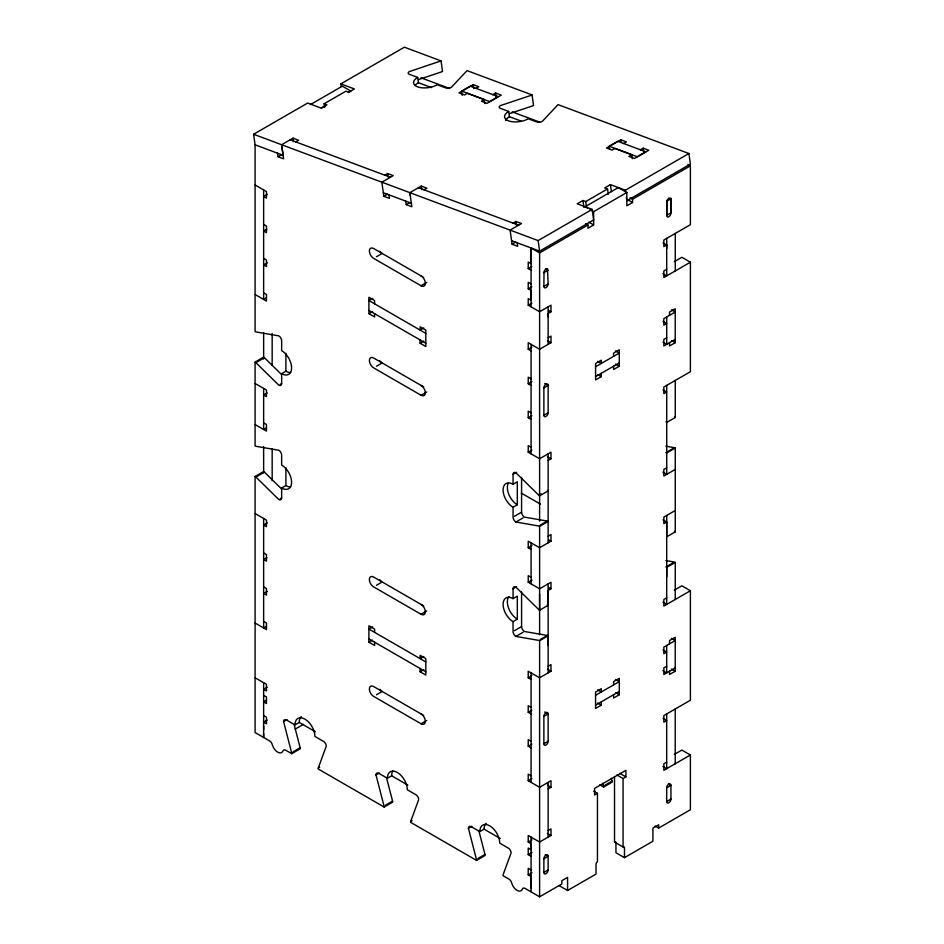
<?xml version="1.0" encoding="UTF-8"?>
<svg xmlns="http://www.w3.org/2000/svg" width="944" height="944" viewBox="0 0 944 944"><rect width="100%" height="100%" fill="white"/><g stroke="black" fill="none" stroke-linecap="round" stroke-linejoin="round"><path stroke-width="1.42" d="M263.636 733.641L263.636 737.465L263.636 682.713M263.636 729.806L263.636 725.971M548.134 344.336L548.134 313.396L550.989 311.756L550.989 305.183L539.602 311.756L528.227 305.183L528.227 298.611L531.071 300.251L531.071 290.504L528.227 288.852L528.227 282.291L531.071 283.932M531.071 270.244L528.227 268.592L528.227 262.031L531.071 263.671L531.071 247.965L539.602 252.898L587.97 224.967L587.97 228.247L593.658 224.967L593.658 211.657L626.851 192.493L626.851 205.804L632.539 202.523L632.539 199.231L690.394 165.837L690.394 224.696L663.844 240.024L663.844 246.596L666.688 244.956L666.724 275.872L662.936 273.677M531.071 888.044L531.071 876.539L528.227 874.899L528.227 868.327L531.094 869.99M539.602 634.757L539.602 526.327L548.134 521.407A4.024 2.325 60 0 0 547.319 521.076L524.427 517.111A4.024 2.325 60 0 1 521.584 512.179L521.584 477.475M547.52 490.479A4.024 2.325 60 0 0 548.134 490.904L539.602 495.836L539.602 252.898M548.134 672.86L548.145 590.448L550.989 588.808L550.989 582.236L539.602 588.808L528.227 582.236L528.227 575.663L531.071 577.315M666.724 577.008L666.688 522.008L663.03 519.896M666.724 248.484L666.724 238.36M675.267 233.428L675.267 270.94M386.544 777.809L392.562 801.114A4.024 2.325 60 0 1 392.68 802.117L384.149 807.049L318.14 768.935A4.024 2.325 60 0 1 318.258 768.062L326.27 746.256A4.024 2.325 60 0 0 323.945 741.677L314.895 736.403A14.077 8.13 60 0 0 304.936 719.151A14.077 8.13 60 0 0 294.976 724.898L286.433 719.977A4.024 2.325 60 0 0 283.589 721.617L291.602 752.675A4.012 2.313 60 0 1 291.731 753.69L300.263 748.757A4.012 2.313 60 0 0 300.145 747.754L294.127 724.449M478.962 831.168L484.98 854.462A4.024 2.325 60 0 1 485.098 855.476L476.567 860.397L410.557 822.295A4.024 2.325 60 0 1 410.675 821.422L418.688 799.615A4.024 2.325 60 0 0 416.363 795.037L407.312 789.762A14.077 8.13 60 0 0 397.353 772.511A14.077 8.13 60 0 0 387.394 778.257L378.851 773.337A4.024 2.325 60 0 0 376.007 774.977L384.019 806.034A4.024 2.325 60 0 1 384.149 807.049M280.226 384.326L281.654 383.512L281.654 373.659A14.077 8.13 60 0 0 291.602 367.9A14.077 8.13 60 0 0 281.654 350.661L281.654 340.796A4.024 2.325 60 0 0 278.799 335.875L255.907 331.91A4.024 2.325 60 0 1 255.092 331.58L255.092 144.821L253.606 134.26L307.661 103.049L321.208 108.112L326.895 104.819L324.099 103.781L324.594 107.297M341.232 86.529L340.855 83.886L404.398 47.2L441.049 60.9L442.524 71.461A4.036 1.876 -8.1 0 1 441.58 71.874L418.511 79.591M310.434 104.595L342.342 86.164L350.885 91.096L348.324 92.571M324.099 103.781L345.905 91.19L348.702 92.229L354.401 88.948L340.855 83.886M321.515 108.053L325.35 105.834M282.811 153.176L281.619 144.727L293.006 138.154L298.611 140.255L295.767 141.895M277.512 153.199L278.008 156.716L281.666 154.604M267.294 194.381L263.636 196.494L266.479 198.146L266.479 191.573L255.092 185M461.675 91.096L470.206 86.175L498.22 96.642L489.688 101.574L461.675 91.096L462.265 95.32M475.977 88.382L478.82 86.742L473.227 84.653L458.996 92.866L464.601 94.955L467.445 93.314L484.26 99.592L484.815 103.557M484.26 99.592L481.416 101.244L487.01 103.333L501.24 95.12L495.635 93.031L492.792 94.671M266.833 229.144L263.636 230.997L266.479 232.637L266.479 226.064L263.636 224.424M384.786 175.171L387.63 173.519L393.235 175.619L381.848 182.192L383.83 196.269L389.435 198.37L388.94 194.842M267.294 262.833L263.636 264.945L266.479 266.586L266.479 260.013L263.636 258.373M383.83 196.269L387.488 194.157M410.239 195.302L409.873 192.659L421.248 186.086L426.853 188.186L424.009 189.827M405.755 201.131L406.25 204.647L409.908 202.535M266.479 297.797L263.636 299.437L263.636 189.933M376.491 256.733L382.178 253.44A6.03 3.481 60 0 1 379.842 251.293M609.21 146.237L617.742 141.305L645.755 151.783L637.224 156.704L609.21 146.237L609.6 149.058M623.524 143.523L626.368 141.883L620.763 139.795L606.532 148.007L612.137 150.096L614.981 148.456L631.796 154.733L632.35 158.698M280.226 498.715L281.654 497.889L281.654 488.036A14.077 8.13 60 0 0 291.602 482.29A14.077 8.13 60 0 0 281.654 465.038L281.654 455.185A4.024 2.325 60 0 0 278.799 450.253L255.907 446.288A4.024 2.325 60 0 1 255.092 445.957L255.092 362.071L263.636 357.151A4.024 2.325 60 0 1 264.45 357.752L281.619 374.603M255.092 362.071A4.024 2.325 60 0 1 255.907 362.685L263.022 358.578M372.691 298.339L368.903 300.534L425.803 333.385M513.029 223.091L515.872 221.451L521.477 223.551L510.09 230.124L512.085 244.201L517.678 246.301L517.194 242.773M631.796 154.733L628.952 156.385L634.557 158.474L648.776 150.261L643.171 148.173L640.327 149.813M374.591 303.815L374.591 300.534L368.903 297.242L368.903 313.668L372.561 311.555M423.667 277.394L373.635 248.52A6.03 3.481 60 0 0 369.375 250.974A6.03 3.481 60 0 0 373.635 258.373L421.059 285.749L426.747 282.457M281.654 373.659L285.914 371.193A14.077 8.13 60 0 0 290.658 372.538M608.266 194.24L607.535 188.965L585.717 201.556L582.92 200.506L577.221 203.798L592.171 209.379L593.658 219.94L539.602 251.151L511.577 240.685M626.356 197.261L626.851 200.777L690.383 164.091L688.908 153.53L625.365 190.216L610.414 184.635L604.726 187.915L607.535 188.965M512.085 244.201L515.743 242.089M267.187 392.928L263.636 394.981L266.479 396.622L266.479 390.049L255.092 383.488M253.606 134.26L538.115 240.59L592.171 209.379M423.773 327.981L420.115 330.093L420.115 326.813L425.803 330.093L425.803 346.519L420.115 343.238L420.115 339.958M528.227 268.592L531.885 266.491M266.161 428.021L263.636 429.473L263.636 388.409M376.491 366.237L382.178 362.956A6.03 3.481 60 0 1 379.842 360.797M420.115 343.238L423.773 341.126M543.874 272.698L548.134 270.244L545.608 268.78M528.227 288.852L531.885 286.74M543.874 286.398L548.134 283.932L547.496 268.721L545.231 269.595L544.027 271.424L543.874 286.398A3.021 1.746 -60 0 0 546.01 287.625A3.021 1.746 -60 0 0 548.134 283.932M528.227 305.183L531.885 303.071M291.731 753.69L285.725 750.22A4.024 2.325 60 0 0 283.047 750.869A8.048 4.649 60 0 1 277.678 752.144A8.048 4.649 60 0 1 272.309 744.674A4.024 2.325 60 0 0 269.63 740.934L255.092 732.544L255.092 476.46L263.636 471.528A4.024 2.325 60 0 1 264.45 472.142L281.619 488.992M255.092 476.46A4.024 2.325 60 0 1 255.907 477.062L263.022 472.956M423.667 386.91L373.635 358.024A6.03 3.481 60 0 0 369.375 360.49A6.03 3.481 60 0 0 373.635 367.877L421.059 395.253L426.747 391.972M281.654 488.036L285.914 485.57A14.077 8.13 60 0 0 290.658 486.927M674.276 261.653L681.863 257.275L690.394 262.208L690.394 371.712L663.844 387.04L663.844 393.613L666.688 391.972L663.03 389.86M548.145 337.763L550.989 336.123L550.989 342.696L539.602 349.256L528.227 342.696L528.227 349.256L531.885 347.144M666.688 269.323L663.844 270.963L663.844 277.536L690.394 262.208M267.294 522.905L263.636 525.017L266.479 526.669L266.479 520.097L255.092 513.524M531.071 378.827L528.227 377.187L528.227 383.76L531.885 381.647M543.874 387.866L548.145 385.4L548.145 412.776A3.021 1.746 -60 0 1 546.01 416.469A3.021 1.746 -60 0 1 543.874 415.242L543.874 387.866A3.021 1.746 -60 0 1 546.01 384.161A3.021 1.746 -60 0 1 548.145 385.4L544.723 383.429M595.558 366.779L619.264 353.091L615.476 350.908M266.833 557.668L263.636 559.521L266.479 561.161L266.479 554.588L263.636 552.948M595.558 376.632L619.264 362.944M531.071 412.776L528.227 411.136L528.227 417.708L531.885 415.596M666.688 337.763L663.844 339.403L663.844 345.976L675.267 339.38M601.269 373.34L601.269 376.621L595.581 379.913L595.581 363.487L601.269 360.195L601.269 363.487L597.611 361.375M613.6 356.372L613.6 353.08L619.288 349.799L619.288 366.225L613.6 369.505L613.6 366.225M543.874 415.242L548.145 412.776M669.532 315.32L669.532 312.027L675.22 308.747L675.22 342.696L669.532 345.976L669.532 342.696M267.294 591.357L263.636 593.469L266.479 595.109L266.479 588.537L263.636 586.897M531.071 447.267L528.227 445.627L528.227 452.2L531.885 450.087M539.602 526.327A4.024 2.325 60 0 0 538.788 525.997L515.896 522.032A4.024 2.325 60 0 1 513.052 517.111L513.052 507.247A14.077 8.13 60 0 1 503.093 490.007A14.077 8.13 60 0 1 513.052 484.26L513.052 474.395L516.604 472.342M548.145 460.412L550.989 458.772L550.989 452.2L539.602 458.772L528.227 452.2M266.161 626.497L263.636 627.961L263.636 518.457M513.052 484.26L517.312 481.794L517.312 504.792L513.052 507.247M376.491 585.256L382.178 581.964A6.03 3.481 60 0 1 379.842 579.817M513.052 474.395A4.024 2.325 60 0 1 515.896 472.755L538.788 495.222L541.16 493.854M675.267 380.444L675.267 417.519L666.724 422.44A4.024 2.325 60 0 1 665.909 421.838M514.468 516.285L521.584 512.179M515.896 522.032L523.011 517.926M540.216 525.183L547.319 521.076M673.025 448.506L665.909 452.613A4.024 2.325 60 0 1 666.724 452.943L675.267 448.011L675.267 531.897L666.724 536.829L666.724 515.412M267.187 687.232L263.636 689.285L266.479 690.925L266.479 684.353L255.092 677.792M372.691 626.863L368.903 629.058L425.803 661.909M548.145 536.251L550.989 534.599L550.989 541.172L539.602 547.744L528.227 541.172L528.227 547.744L532.015 545.549M666.688 467.799L663.844 469.451L663.844 476.012L675.267 469.428M266.444 700.224L263.6 701.864L266.479 703.516L266.479 696.955L263.636 695.303M374.591 632.338L374.591 629.058L368.903 625.766L368.903 642.191L372.561 640.079M423.667 605.918L373.635 577.044A6.03 3.481 60 0 0 369.375 579.498A6.03 3.481 60 0 0 373.635 586.897L421.059 614.273L426.747 610.98M267.187 720.083L263.636 722.136L266.479 723.777L266.479 717.204L263.6 715.552M548.145 645.484L548.134 635.784L539.602 640.716A4.024 2.325 60 0 0 538.788 640.386L515.896 636.421A4.024 2.325 60 0 1 513.052 631.489L513.052 621.636A14.077 8.13 60 0 1 503.093 604.384A14.077 8.13 60 0 1 513.052 598.638L513.052 588.785L516.604 586.731M283.589 721.617L287.011 719.647M528.227 582.236L532.015 580.053M513.052 598.638L517.312 596.171L517.312 619.17L513.052 621.636M294.976 724.898L299.236 722.443A14.077 8.13 60 0 1 301.337 716.59M295.165 729.122L303.461 724.331M675.267 510.492L663.844 517.088L663.844 523.649L666.688 522.008M423.773 656.505L420.115 658.617L420.115 655.337L425.803 658.617L425.803 675.043L420.115 671.762L420.115 668.482M376.491 694.76L382.178 691.468A6.03 3.481 60 0 1 379.842 689.321M420.115 671.762L423.773 669.65M293.029 751.861L300.145 747.754M513.052 588.785A4.024 2.325 60 0 1 515.896 587.144L538.788 609.612A4.024 2.325 60 0 0 539.602 610.225L548.134 605.293L548.134 583.876M514.468 630.675L521.584 626.568L521.584 591.864M515.896 636.421L523.011 632.315M540.216 639.56L547.319 635.454A4.024 2.325 60 0 1 548.134 635.784M673.025 562.884L665.909 566.99A4.024 2.325 60 0 1 666.724 567.32L675.267 562.4L675.22 599.487M318.258 768.062L319.674 767.248M423.667 715.434L373.635 686.548A6.03 3.481 60 0 0 369.375 689.014A6.03 3.481 60 0 0 373.635 696.401L421.059 723.777L426.747 720.496M674.276 590.177L681.863 585.799L690.394 590.732L690.394 700.236L663.844 715.564L663.844 722.136L666.688 720.496L663.03 718.384M548.134 666.287L550.989 664.647L550.989 671.219L539.602 677.78L528.227 671.219L528.227 677.78L531.885 675.668M666.688 597.847L663.844 599.487L663.844 606.06L690.394 590.732M376.007 774.977L379.429 773.006M387.394 778.257L391.654 775.791A14.077 8.13 60 0 1 392.857 771.012M531.071 707.351L528.227 705.711L528.227 712.283L531.885 710.171M385.447 805.22L392.562 801.114M543.874 716.39L548.134 713.924L548.134 741.3A3.021 1.746 -60 0 1 546.01 744.993A3.021 1.746 -60 0 1 543.874 743.766L543.874 716.39A3.021 1.746 -60 0 1 546.01 712.685A3.021 1.746 -60 0 1 548.134 713.924L544.723 711.953M595.558 695.303L619.264 681.615L615.476 679.432M595.558 705.156L619.264 691.468M531.071 741.3L528.227 739.659L528.227 746.232L531.885 744.12M666.688 666.287L663.844 667.927L663.844 674.5L675.22 667.927M601.269 701.864L601.269 705.144L595.581 708.437L595.581 692.011L601.269 688.719L601.269 692.011L597.611 689.899M613.6 684.896L613.6 681.603L619.288 678.323L619.288 694.749L613.6 698.029L613.6 694.749M543.874 743.766L548.134 741.3M410.675 821.422L412.091 820.607M669.532 643.843L669.532 640.551L675.22 637.271L675.22 671.219L669.532 674.5L669.532 671.219M531.071 775.791L528.227 774.151L528.227 780.723L531.885 778.611M476.567 860.397A4.024 2.325 60 0 0 476.437 859.394L468.425 828.336L471.847 826.354M548.134 788.936L550.989 787.296L550.989 780.723L539.602 787.296L528.227 780.723M468.425 828.336A4.024 2.325 60 0 1 471.268 826.684L479.812 831.617L484.083 829.151A14.077 8.13 60 0 1 486.172 823.298M477.865 858.568L484.98 854.462M604.951 785.207L612.054 781.101L611.334 778.269M599.829 784.83L603.641 787.036L612.172 782.104A4.024 2.325 60 0 0 612.054 781.101M559.049 885.578L567.58 890.499L596.03 874.073L596.03 864.22A2.006 1.156 -60 0 1 597.458 861.754L597.458 793.314L594.614 794.954L594.614 788.393L625.907 770.316L625.907 776.888L623.064 778.529L616.892 774.977M674.276 754.445L681.863 750.055L690.394 754.988L690.394 809.74L658.629 828.089L655.065 826.035M548.134 830.543L550.989 828.903L550.989 835.475L539.602 842.048L528.227 835.475L528.227 842.048L532.015 839.853M666.688 762.103L663.844 763.743L663.844 770.316L690.394 754.988M528.227 842.048L531.071 843.688L531.071 849.706L528.227 848.066L528.227 854.639L532.015 852.444M543.874 858.745L548.134 856.279L548.134 869.967A3.021 1.746 -60 0 1 546.01 873.672A3.021 1.746 -60 0 1 543.874 872.433L543.874 858.745A3.021 1.746 -60 0 1 546.01 855.052A3.021 1.746 -60 0 1 548.134 856.279L545.29 854.639M666.688 787.839L670.948 785.373L670.948 799.061A3.021 1.746 -60 0 1 668.824 802.766A3.021 1.746 -60 0 1 666.688 801.527L666.688 787.839A3.021 1.746 -60 0 1 668.824 784.145A3.021 1.746 -60 0 1 670.948 785.373L668.399 783.898M528.227 874.899L532.015 872.704M543.874 872.433L548.134 869.967M666.688 801.527L670.948 799.061M479.812 831.617A14.077 8.13 60 0 1 489.771 825.87A14.077 8.13 60 0 1 499.73 843.11L508.781 848.396A4.024 2.325 60 0 1 511.105 852.975L503.093 874.781A4.024 2.325 60 0 0 502.975 875.654L508.969 879.112A4.024 2.325 60 0 1 511.66 882.852A8.048 4.649 60 0 0 517.017 890.334A8.048 4.649 60 0 0 522.386 889.047A4.024 2.325 60 0 1 525.065 888.41L539.602 896.8L561.892 883.938L561.892 880.646L567.58 877.365L567.58 890.499M614.52 776.523L614.52 842.048A2.006 1.156 -60 0 1 615.948 842.874L615.948 852.727L624.48 857.648L652.929 841.222L652.929 828.089L658.629 824.796L658.629 828.089M441.049 60.9L409.33 71.591A4.024 1.888 -8 0 0 409.283 74.281L417.696 77.42L418.428 82.706A14.089 6.596 -8 0 0 415.454 85.078M509.524 113.599L532.617 105.905A4.024 1.876 -8.1 0 0 533.537 105.468L532.062 94.919L467.056 70.623L451.362 87.296A4.024 1.888 -8 0 1 445.71 87.898L437.308 84.759A14.077 6.596 -8 0 1 417.543 86.836A14.077 6.596 -8 0 1 417.696 77.42M665.862 446.193L674.453 447.68A4.024 2.325 60 0 1 675.267 448.011M665.862 560.571L674.453 562.058A4.024 2.325 60 0 1 675.267 562.4M547.319 635.454L524.427 631.489A4.024 2.325 60 0 1 521.584 626.568M688.908 153.53L558.069 104.631L542.375 121.316A4.024 1.888 -8 0 1 536.723 121.918L528.321 118.767A14.077 6.596 -8 0 1 508.568 120.856A14.077 6.596 -8 0 1 508.698 111.439L500.308 108.3A4.024 1.888 -8 0 1 500.344 105.61L531.13 95.344A4.036 1.9 -7.8 0 0 532.074 94.919M420.882 77.75L449.651 88.5M512.167 111.864L539.59 122.106M418.428 82.706L431.502 87.591M508.71 111.439L509.453 116.726L521.218 121.115M290.162 139.806L390.391 177.26M418.416 187.738L518.634 225.191M255.092 144.821L283.106 155.288M383.335 192.753L411.348 203.22M278.008 156.716L283.613 158.816L281.631 144.727M406.25 204.647L411.855 206.748L409.873 192.659M687.952 164.421L690.394 165.837M626.851 192.493L618.32 187.573L585.127 206.736L587.569 208.14M630.108 197.827L632.539 199.231M627.666 199.703L632.539 202.523M663.03 242.844L666.688 244.956M590 209.556L593.658 211.657M588.785 222.147L593.658 224.967M585.528 223.563L587.97 224.967M671.467 309.809L675.267 312.004L663.844 318.6L663.844 325.173L666.688 323.532L663.03 321.42M671.562 340.583L675.22 342.696M662.936 342.117L666.724 344.312L666.724 316.936M548.547 310.34L550.989 311.756M615.63 364.113L619.288 366.225M547.426 340.642L550.989 342.696M597.611 374.508L601.269 376.621M528.227 349.256L531.071 350.908M528.227 383.76L531.071 385.4M662.936 472.165L666.724 474.348L666.724 385.376M368.903 310.387L425.803 343.238M368.903 313.668L374.591 316.96L374.591 313.668M528.227 417.708L531.071 419.348M263.636 292.864L266.479 294.504L266.479 301.077L255.092 294.504M547.426 456.719L550.989 458.772M521.241 493.063L540.416 504.096M662.889 602.225L666.688 604.42L666.724 567.32M548.547 539.767L550.989 541.172M528.227 547.744L531.071 549.384M671.432 638.368L675.22 640.551L663.844 647.124L663.844 653.696L666.688 652.056L663.03 649.944M263.636 422.912L266.479 424.552L266.479 431.125L255.092 424.552M548.547 587.404L550.989 588.808M671.562 669.107L675.22 671.219M662.889 670.665L666.688 672.86L666.688 645.484M615.63 692.636L619.288 694.749M547.426 669.166L550.989 671.219M597.611 703.032L601.269 705.144M528.227 677.78L531.071 679.432M662.889 766.481L666.688 768.676L666.688 713.924M528.227 712.283L531.071 713.924M619.736 773.325L625.907 776.888M368.903 638.911L425.803 671.762M368.903 642.191L374.591 645.484L374.591 642.191M528.227 746.232L531.071 747.872M593.658 791.131L597.458 793.314M263.636 621.388L266.479 623.028L266.479 629.601L255.092 623.028M547.426 785.243L550.989 787.296M614.52 842.048L623.064 846.98A2.006 1.156 -60 0 1 624.48 847.795L624.48 857.648M547.426 833.422L550.989 835.475M299.236 722.443L315.426 731.777M391.654 775.791L407.843 785.137M484.083 829.151L500.261 838.496M528.227 854.639L531.094 856.302M255.907 362.685L278.799 385.152A4.024 2.325 60 0 0 281.654 383.512M255.907 477.062L278.799 499.541A4.024 2.325 60 0 0 281.654 497.889M602.791 783.201L603.523 786.022A4.024 2.325 60 0 1 603.641 787.036M643.171 148.173L643.725 152.126M620.763 139.795L621.128 142.426M625.365 190.216L625.754 193.036M610.414 184.635L611.405 191.667M585.717 201.556L586.46 206.842M582.92 200.506L583.911 207.55M538.115 240.59L539.602 251.151M515.872 221.451L516.368 224.979M495.635 93.031L496.19 96.984M473.227 84.653L473.782 88.606M421.248 186.086L421.744 189.614M387.63 173.519L388.126 177.047M293.501 141.683L293.006 138.154M675.22 708.991L675.22 763.743M623.064 778.529L623.064 846.98M548.134 306.824L548.145 316.96M548.134 453.84L548.134 542.812M548.134 782.364L548.134 837.116M539.602 495.116L539.602 521.182M539.602 594.165L539.602 610.225M539.602 640.716L539.602 896.8M531.071 247.965L531.071 306.824M531.071 344.336L531.071 453.84M531.071 542.812L531.071 583.876M531.071 672.86L531.071 782.364M531.071 837.116L531.071 891.868M285.914 353.304L285.914 371.193M285.914 467.693L285.914 485.57M272.167 333.468L272.167 365.328M272.167 448.624L272.167 480.708M263.636 332.89L263.636 358.956M263.636 446.606L263.636 472.861M505.595 120.466A14.077 6.584 -8 0 1 509.453 116.726M675.267 531.897A4.024 2.325 60 0 1 674.453 531.295M675.267 417.519A4.024 2.325 60 0 1 674.453 416.906M548.134 605.293A4.024 2.325 60 0 1 547.319 604.679M539.602 495.836A4.024 2.325 60 0 1 538.788 495.222M517.312 619.17A14.077 8.13 60 0 1 508.556 608.089A14.077 8.13 60 0 1 508.981 596.573M517.312 504.792A14.077 8.13 60 0 1 508.202 483.411M421.059 604.42A6.03 3.481 60 0 1 425.331 611.806A6.03 3.481 60 0 1 421.059 614.273M421.059 713.924A6.03 3.481 60 0 1 425.331 721.31A6.03 3.481 60 0 1 421.059 723.777M421.059 275.896A6.03 3.481 60 0 1 425.331 283.283A6.03 3.481 60 0 1 421.059 285.749M421.059 385.4A6.03 3.481 60 0 1 425.331 392.787A6.03 3.481 60 0 1 421.059 395.253M666.724 201.19L666.724 215.232L670.995 212.766L670.995 198.736L666.724 201.19M666.842 200.517L666.688 215.492A3.021 1.746 -60 0 0 668.824 216.719A3.021 1.746 -60 0 0 670.948 213.025L670.795 198.228L668.824 198.098L666.842 200.517"/></g></svg>
